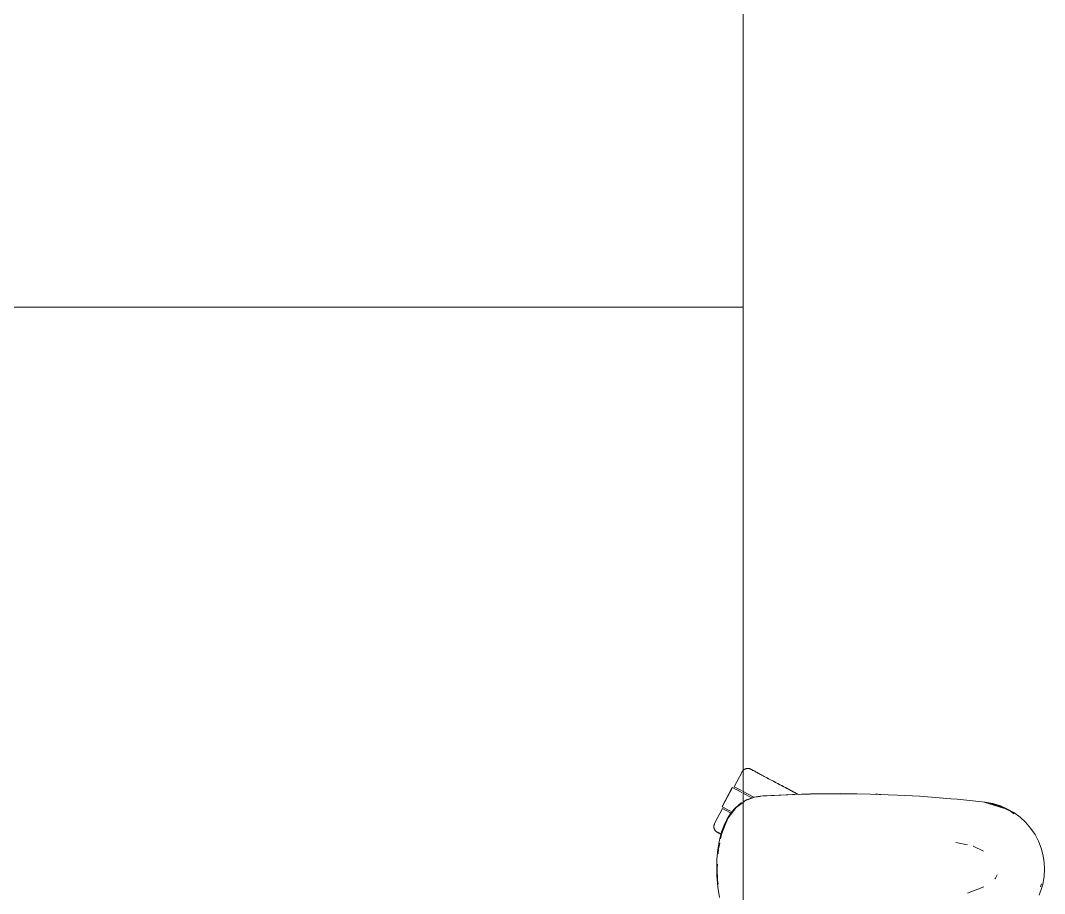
# Model space of a CAD drawing. Header units: millimetres. Extents: x 155927 to 326028, y -36033 to 97293.
# Drawn here: x 200537 to 201197, y 11715 to 12279 of the extents above; entities that cross this region are included whole.
import ezdxf

# ---------------------------------------------------------------- set-up
doc = ezdxf.new("R2010")
doc.units = ezdxf.units.MM
doc.header["$MEASUREMENT"] = 0
doc.layers.add('G-IMPT', color=8, linetype='CONTINUOUS', lineweight=9)
doc.layers.add('I-FURN', color=8, linetype='CONTINUOUS', lineweight=9)

msp = doc.modelspace()

# ---------------------------------------------------------------- linework, layer by layer
at = {"layer": 'G-IMPT'}
for p, q in [((201010.21, 11777.6), (201012.61, 11778.05)), ((201010.39, 11777.58), (201014.24, 11778.17)), ((201014.26, 11778.3), (201012.61, 11778.05)), ((201036.04, 11779.39), (201014.26, 11778.3)), ((201034.83, 11779.35), (201014.26, 11778.3)), ((201014.26, 11778.3), (201015.86, 11778.41)), ((201036.04, 11779.39), (201015.86, 11778.41)), ((201056.23, 11779.85), (201034.83, 11779.35)), ((201046.39, 11779.69), (201034.83, 11779.35)), ((201034.83, 11779.35), (201036.04, 11779.39)), ((201056.23, 11779.85), (201036.04, 11779.39)), ((201046.39, 11779.69), (201065.62, 11779.9)), ((201056.23, 11779.85), (201046.39, 11779.69)), ((201076.41, 11779.81), (201046.39, 11779.69)), ((201054.19, 11779.83), (201052.28, 11779.76)), ((201056.23, 11779.81), (201054.19, 11779.83)), ((201076.41, 11779.81), (201056.23, 11779.85)), ((201076.41, 11779.81), (201065.62, 11779.9)), ((201076.41, 11779.81), (201084.83, 11779.64)), ((201096.59, 11779.25), (201084.83, 11779.64)), ((201089.77, 11779.5), (201088.27, 11779.52)), ((201091.7, 11779.39), (201089.77, 11779.5)), ((201096.59, 11779.25), (201102.61, 11779)), ((201116.75, 11778.19), (201102.61, 11779)), ((201121.84, 11777.86), (201116.75, 11778.19)), ((201121.84, 11777.86), (201136.9, 11776.62)), ((201001.79, 11773.88), (200998.05, 11770.81)), ((201002.31, 11773.78), (200998.57, 11771.01)), ((201002.31, 11774.18), (201001.79, 11773.88)), ((201005.23, 11775.84), (201002.99, 11774.57)), ((201004.2, 11775.17), (201002.99, 11774.28)), ((201010.39, 11777.58), (201004.2, 11775.17)), ((201005.23, 11775.84), (201008.87, 11777.24)), ((201010.21, 11777.6), (201008.87, 11777.24)), ((201130.02, 11777.21), (201131.7, 11777.04)), ((201136.9, 11776.62), (201141.03, 11776.27)), ((201141.03, 11776.27), (201158.95, 11774.36)), ((201158.44, 11774.36), (201170.9, 11770.53)), ((201158.44, 11774.36), (201161.75, 11773.45)), ((201158.95, 11774.36), (201164, 11773.47)), ((201167.41, 11772.32), (201159, 11774.24)), ((201170.9, 11770.53), (201161.75, 11773.45)), ((201168.86, 11772), (201164, 11773.47)), ((201167.41, 11772.32), (201175.47, 11768.58)), ((201173.1, 11770.19), (201168.86, 11772)), ((200992.73, 11763.72), (200995.38, 11767.77)), ((200998.57, 11771.01), (200993.35, 11764.22)), ((200995.38, 11767.77), (200998.05, 11770.81)), ((201173.1, 11770.19), (201177.54, 11767.68)), ((201177.58, 11766.99), (201175.47, 11768.58)), ((201181.62, 11764.68), (201177.54, 11767.68)), ((201181.62, 11764.68), (201185.06, 11761.52)), ((200989.16, 11755.31), (200990.75, 11759.65)), ((200989.19, 11754.2), (200991.51, 11759.82)), ((200992.73, 11763.72), (200990.75, 11759.65)), ((200993.35, 11764.22), (200991.51, 11759.82)), ((201188.38, 11757.68), (201185.06, 11761.52)), ((200989.16, 11755.31), (200987.73, 11749.83)), ((200989.19, 11754.2), (200988.48, 11750.74)), ((201191.21, 11753.52), (201188.38, 11757.68)), ((201191.21, 11753.52), (201193.4, 11749.35)), ((200986.73, 11743.9), (200987.73, 11749.83)), ((200987.92, 11747.99), (200987.15, 11744.24)), ((201140.24, 11748.4), (201147.67, 11746.82)), ((201158.07, 11742.79), (201151.29, 11746.06)), ((201151.57, 11745.98), (201151.29, 11746.06)), ((201193.4, 11749.35), (201195.24, 11744.64)), ((201196.5, 11739.77), (201195.24, 11744.64)), ((200986.73, 11743.9), (200986.17, 11737.75)), ((200987.15, 11744.24), (200986.95, 11741.03)), ((201196.5, 11739.77), (201197.15, 11735.26)), ((200985.99, 11731.41), (200986.17, 11737.75)), ((200986.55, 11734.52), (200986.36, 11731.41)), ((201197.32, 11731.41), (201197.15, 11735.26)), ((200986.08, 11726.91), (200985.99, 11731.41)), ((200986.08, 11726.91), (200986.65, 11719.59)), ((200986.59, 11724.25), (200986.36, 11731.41)), ((201165.69, 11725.36), (201165.39, 11724.91)), ((201166.7, 11727.59), (201165.69, 11725.36)), ((201197.02, 11726.37), (201196.14, 11721.42)), ((201197.32, 11731.41), (201197.02, 11726.37)), ((200986.59, 11724.25), (200986.98, 11721.47)), ((200987.77, 11712.83), (200986.65, 11719.59)), ((201147.74, 11715.69), (201158.16, 11719.84)), ((201193.87, 11714.52), (201195.58, 11719.3)), ((201194.78, 11719.73), (201195.4, 11721.76)), ((201196.14, 11721.42), (201195.58, 11719.3))]:
    msp.add_line(p, q, dxfattribs=at)
at = {"layer": 'I-FURN'}
for p, q in [((201002.99, 12093.61), (201002.99, 13493.61)), ((201002.99, 13493.61), (201002.99, 12093.61)), ((201002.99, 12093.61), (200202.99, 12093.61)), ((200202.99, 12093.61), (201002.99, 12093.61)), ((200202.99, 12093.61), (201002.99, 12093.61)), ((201002.99, 12093.61), (200202.99, 12093.61)), ((201002.99, 10693.61), (201002.99, 12093.61)), ((201002.99, 12093.61), (201002.99, 10693.61)), ((201002.43, 11794.04), (200997.28, 11784.36)), ((201002.43, 11794.04), (201002.5, 11794.19)), ((201002.5, 11794.19), (201002.59, 11794.32)), ((201002.59, 11794.32), (201002.68, 11794.46)), ((201002.68, 11794.46), (201002.77, 11794.59)), ((201002.77, 11794.59), (201002.87, 11794.71)), ((201002.87, 11794.71), (201002.98, 11794.84)), ((201002.98, 11794.84), (201003.09, 11794.95)), ((201003.09, 11794.95), (201003.2, 11795.07)), ((201003.2, 11795.07), (201003.32, 11795.18)), ((201003.32, 11795.18), (201003.44, 11795.28)), ((201003.44, 11795.28), (201003.57, 11795.38)), ((201003.57, 11795.38), (201003.7, 11795.47)), ((201003.7, 11795.47), (201003.84, 11795.56)), ((201003.84, 11795.56), (201003.97, 11795.65)), ((201003.97, 11795.65), (201004.12, 11795.72)), ((201004.12, 11795.72), (201004.26, 11795.79)), ((201004.26, 11795.79), (201004.41, 11795.86)), ((201004.41, 11795.86), (201004.56, 11795.92)), ((201004.56, 11795.92), (201004.71, 11795.98)), ((201004.71, 11795.98), (201004.86, 11796.02)), ((201004.86, 11796.02), (201005.02, 11796.06)), ((201005.02, 11796.06), (201005.18, 11796.1)), ((201005.18, 11796.1), (201005.33, 11796.13)), ((201005.33, 11796.13), (201005.49, 11796.15)), ((201005.49, 11796.15), (201005.65, 11796.17)), ((201005.65, 11796.17), (201005.81, 11796.18)), ((201005.81, 11796.18), (201005.98, 11796.18)), ((201005.98, 11796.18), (201006.14, 11796.18)), ((201006.14, 11796.18), (201006.3, 11796.17)), ((201006.3, 11796.17), (201006.46, 11796.15)), ((201006.46, 11796.15), (201006.62, 11796.13)), ((201006.62, 11796.13), (201006.78, 11796.1)), ((201006.78, 11796.1), (201006.93, 11796.07)), ((201006.93, 11796.07), (201007.09, 11796.03)), ((201007.09, 11796.03), (201007.24, 11795.98)), ((201007.24, 11795.98), (201007.4, 11795.93)), ((201007.4, 11795.93), (201007.55, 11795.87)), ((201007.55, 11795.87), (201007.69, 11795.8)), ((201007.69, 11795.8), (201007.84, 11795.73)), ((201007.84, 11795.73), (201007.88, 11795.71)), ((201007.88, 11795.71), (201007.9, 11795.7)), ((201007.92, 11795.69), (201007.88, 11795.71)), ((201007.88, 11795.71), (201007.88, 11795.71)), ((201007.9, 11795.7), (201007.96, 11795.67)), ((201008.01, 11795.64), (201007.92, 11795.69)), ((201007.96, 11795.67), (201008.06, 11795.61)), ((201008.13, 11795.58), (201008.01, 11795.64)), ((201008.06, 11795.61), (201008.2, 11795.54)), ((201008.29, 11795.49), (201008.13, 11795.58)), ((201008.2, 11795.54), (201008.38, 11795.44)), ((201008.49, 11795.38), (201008.29, 11795.49)), ((201008.38, 11795.44), (201008.6, 11795.33)), ((201008.73, 11795.26), (201008.49, 11795.38)), ((201008.6, 11795.33), (201008.86, 11795.19)), ((201009.01, 11795.11), (201008.73, 11795.26)), ((201008.86, 11795.19), (201009.15, 11795.03)), ((201009.33, 11794.94), (201009.01, 11795.11)), ((201009.15, 11795.03), (201009.49, 11794.85)), ((201009.68, 11794.75), (201009.33, 11794.94)), ((201009.49, 11794.85), (201009.86, 11794.66)), ((201010.08, 11794.54), (201009.68, 11794.75)), ((201009.86, 11794.66), (201010.27, 11794.44)), ((201010.51, 11794.31), (201010.08, 11794.54)), ((201010.27, 11794.44), (201010.72, 11794.2)), ((201010.97, 11794.06), (201010.51, 11794.31)), ((201010.72, 11794.2), (201011.2, 11793.94)), ((201011.47, 11793.8), (201010.97, 11794.06)), ((201011.2, 11793.94), (201011.72, 11793.67)), ((201012.01, 11793.51), (201011.47, 11793.8)), ((201011.72, 11793.67), (201012.27, 11793.38)), ((201012.58, 11793.21), (201012.01, 11793.51)), ((201012.27, 11793.38), (201012.85, 11793.07)), ((201013.18, 11792.89), (201012.58, 11793.21)), ((201013.81, 11792.55), (201013.18, 11792.89)), ((201014.48, 11792.2), (201013.81, 11792.55)), ((201015.17, 11791.83), (201014.48, 11792.2)), ((201015.89, 11791.45), (201015.17, 11791.83)), ((201016.64, 11791.05), (201015.89, 11791.45)), ((201017.42, 11790.64), (201016.64, 11791.05)), ((201002.01, 11781.84), (200997.28, 11784.36)), ((201018.22, 11790.21), (201017.42, 11790.64)), ((201019.04, 11789.77), (201018.22, 11790.21)), ((201018.6, 11790.01), (201019.43, 11789.57)), ((201019.89, 11789.32), (201019.04, 11789.77)), ((201019.43, 11789.57), (201020.29, 11789.11)), ((201020.76, 11788.86), (201019.89, 11789.32)), ((201020.29, 11789.11), (201021.17, 11788.64)), ((201021.65, 11788.39), (201020.76, 11788.86)), ((201021.17, 11788.64), (201022.06, 11788.17)), ((201022.55, 11787.91), (201021.65, 11788.39)), ((201022.06, 11788.17), (201022.98, 11787.68)), ((201023.48, 11787.42), (201022.55, 11787.91)), ((201022.98, 11787.68), (201023.9, 11787.19)), ((201024.41, 11786.92), (201023.48, 11787.42)), ((201023.9, 11787.19), (201024.85, 11786.69)), ((201025.36, 11786.41), (201024.41, 11786.92)), ((201024.85, 11786.69), (201025.81, 11786.18)), ((201026.33, 11785.9), (201025.36, 11786.41)), ((201025.81, 11786.18), (201026.78, 11785.66)), ((201027.3, 11785.38), (201026.33, 11785.9)), ((201026.78, 11785.66), (201027.75, 11785.14)), ((201028.29, 11784.86), (201027.3, 11785.38)), ((201027.75, 11785.14), (201028.74, 11784.62)), ((201029.28, 11784.33), (201028.29, 11784.86)), ((201028.74, 11784.62), (201029.74, 11784.09)), ((201030.27, 11783.8), (201029.28, 11784.33)), ((200995.98, 11783.91), (200989.41, 11771.55)), ((200989.58, 11771.46), (200996.15, 11783.82)), ((200996.15, 11783.82), (201002.21, 11780.6)), ((201009.94, 11777.62), (201002.56, 11781.55)), ((201002.85, 11780.26), (201008.66, 11777.17)), ((201029.74, 11784.09), (201030.73, 11783.56)), ((201031.28, 11783.27), (201030.27, 11783.8)), ((201030.73, 11783.56), (201031.74, 11783.02)), ((201032.28, 11782.74), (201031.28, 11783.27)), ((201031.74, 11783.02), (201032.74, 11782.49)), ((201033.28, 11782.2), (201032.28, 11782.74)), ((201032.74, 11782.49), (201033.75, 11781.95)), ((201034.29, 11781.67), (201033.28, 11782.2)), ((201033.75, 11781.95), (201034.75, 11781.42)), ((201035.29, 11781.13), (201034.29, 11781.67)), ((201034.75, 11781.42), (201035.75, 11780.89)), ((201036.29, 11780.6), (201035.29, 11781.13)), ((201035.75, 11780.89), (201036.75, 11780.36)), ((201037.29, 11780.07), (201036.29, 11780.6)), ((201036.75, 11780.36), (201037.74, 11779.83)), ((201038.27, 11779.55), (201037.29, 11780.07)), ((201037.74, 11779.83), (201038.72, 11779.31)), ((200994.87, 11768.65), (200989.58, 11771.46)), ((200989.76, 11770.23), (200984.61, 11760.55)), ((200994.96, 11767.47), (200989.76, 11770.23)), ((200984.14, 11758.65), (200984.15, 11758.81)), ((200984.15, 11758.48), (200984.14, 11758.65)), ((200984.15, 11758.97), (200984.17, 11759.13)), ((200984.15, 11758.81), (200984.15, 11758.97)), ((200984.16, 11758.32), (200984.15, 11758.48)), ((200984.17, 11758.16), (200984.16, 11758.32)), ((200984.17, 11759.13), (200984.19, 11759.29)), ((200984.2, 11758), (200984.17, 11758.16)), ((200984.19, 11759.29), (200984.22, 11759.45)), ((200984.22, 11757.84), (200984.2, 11758)), ((200984.22, 11759.45), (200984.26, 11759.6)), ((200984.26, 11757.69), (200984.22, 11757.84)), ((200984.26, 11759.6), (200984.3, 11759.76)), ((200984.3, 11759.76), (200984.34, 11759.91)), ((200984.34, 11759.91), (200984.4, 11760.07)), ((200984.4, 11760.07), (200984.46, 11760.22)), ((200984.46, 11760.22), (200984.52, 11760.36)), ((200984.52, 11760.36), (200984.59, 11760.51)), ((200984.59, 11760.51), (200984.61, 11760.55)), ((200984.3, 11757.53), (200984.26, 11757.69)), ((200984.35, 11757.38), (200984.3, 11757.53)), ((200984.4, 11757.23), (200984.35, 11757.38)), ((200984.46, 11757.08), (200984.4, 11757.23)), ((200984.53, 11756.93), (200984.46, 11757.08)), ((200984.6, 11756.78), (200984.53, 11756.93)), ((200984.68, 11756.64), (200984.6, 11756.78)), ((200984.76, 11756.51), (200984.68, 11756.64)), ((200984.85, 11756.37), (200984.76, 11756.51)), ((200984.95, 11756.24), (200984.85, 11756.37)), ((200985.04, 11756.11), (200984.95, 11756.24)), ((200985.15, 11755.99), (200985.04, 11756.11)), ((200985.26, 11755.87), (200985.15, 11755.99)), ((200985.37, 11755.76), (200985.26, 11755.87)), ((200985.49, 11755.65), (200985.37, 11755.76)), ((200985.61, 11755.54), (200985.49, 11755.65)), ((200985.74, 11755.44), (200985.61, 11755.54)), ((200985.87, 11755.35), (200985.74, 11755.44)), ((200986, 11755.26), (200985.87, 11755.35)), ((200986.14, 11755.17), (200986, 11755.26)), ((200986.28, 11755.1), (200986.14, 11755.17)), ((200986.29, 11755.09), (200986.28, 11755.1)), ((200986.28, 11755.1), (200986.3, 11755.08)), ((200986.33, 11755.07), (200986.29, 11755.09)), ((200986.3, 11755.08), (200986.36, 11755.05)), ((200986.41, 11755.03), (200986.33, 11755.07)), ((200986.36, 11755.05), (200986.46, 11755)), ((200986.53, 11754.96), (200986.41, 11755.03)), ((200986.46, 11755), (200986.6, 11754.92)), ((200986.69, 11754.88), (200986.53, 11754.96)), ((200986.6, 11754.92), (200986.78, 11754.83)), ((200986.9, 11754.77), (200986.69, 11754.88)), ((200986.78, 11754.83), (200987, 11754.71)), ((200987.14, 11754.64), (200986.9, 11754.77)), ((200987, 11754.71), (200987.26, 11754.57)), ((200987.42, 11754.49), (200987.14, 11754.64)), ((200987.26, 11754.57), (200987.56, 11754.42)), ((200987.73, 11754.32), (200987.42, 11754.49)), ((200987.56, 11754.42), (200987.89, 11754.24)), ((200988.09, 11754.13), (200987.73, 11754.32)), ((200987.89, 11754.24), (200988.26, 11754.04)), ((200988.48, 11753.92), (200988.09, 11754.13)), ((200988.26, 11754.04), (200988.67, 11753.82)), ((200988.91, 11753.7), (200988.48, 11753.92))]:
    msp.add_line(p, q, dxfattribs=at)

doc.saveas('drawing.dxf')
